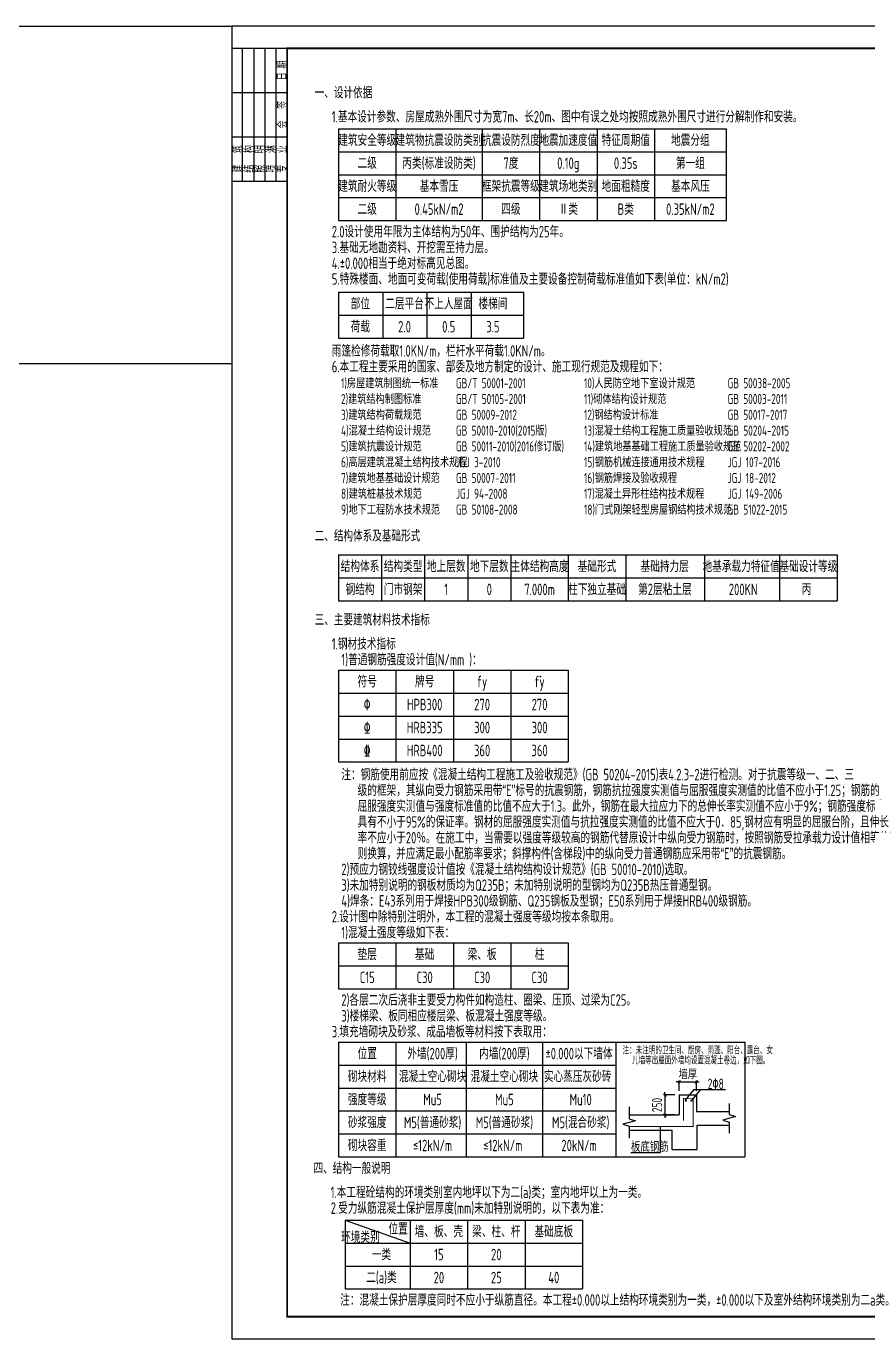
# Model space of a CAD drawing. Extents: x 1129386 to 1651949, y 463500 to 493200.
# Drawn here: x 1175850 to 1194890, y 463500 to 493200 of the extents above; entities that cross this region are included whole.
import ezdxf
from ezdxf.enums import TextEntityAlignment as Align

# ---------------------------------------------------------------- set-up
doc = ezdxf.new("R2010")
doc.units = 0
doc.header["$LTSCALE"] = 1000
doc.header["$MEASUREMENT"] = 0
for name, color, linetype in [('1', 7, 'Continuous'), ('5', 2, 'Continuous'), ('7', 1, 'Continuous'), ('8', 8, 'Continuous')]:
    doc.layers.add(name, color=color, linetype=linetype)
doc.styles.add('HZ', font='tssdeng.shx', dxfattribs={"width": 0.7, "bigfont": 'tssdchn.shx'})
doc.styles.add('TKZ1', font='', dxfattribs={"width": 0.7})
doc.styles.add('TSSD_Dimension', font='Tssdeng.shx', dxfattribs={"width": 0.7, "bigfont": 'tssdchn.shx'})
doc.styles.add('TSSD_NORM', font='Tssdeng.shx', dxfattribs={"width": 0.7, "bigfont": 'tssdchn.shx'})
doc.styles.add('TSSD_Rein', font='tssdeng.shx', dxfattribs={"width": 0.7, "bigfont": 'tssdchn.shx'})
doc.styles.get('TKZ1').set_extended_font_data('SimSun')
doc.dimstyles.new('TSSD_100_100', dxfattribs={"dimtxt": 350, "dimasz": 100, "dimexe": 100, "dimexo": 250, "dimgap": 100, "dimtad": 1, "dimdec": 0, "dimzin": 0, "dimdsep": 46, "dimtxsty": 'TSSD_Dimension', "dimblk": 'ARCHTICK', "dimblk1": 'ARCHTICK', "dimblk2": 'ARCHTICK', "dimcen": 0, "dimdle": 100, "dimclrt": 7, "dimadec": 0, "dimazin": 0, "dimtfac": 1, "dimtdec": 0, "dimtix": 1, "dimtmove": 2, "dimatfit": 3, "dimfxl": 0, "dimtolj": 1, "dimtzin": 0, "dimarcsym": 0})

# ---------------------------------------------------------------- blocks, each defined once
blk = doc.blocks.new('设计依据1')
at = {"layer": '1'}
for p, q in [((81638, 78431), (95138, 78431)), ((81638, 78431), (81638, 75231)), ((83638, 78431), (83638, 75231)), ((86638, 78431), (86638, 75231)), ((88638, 78431), (88638, 75231)), ((90638, 78431), (90638, 75231)), ((92638, 78431), (92638, 75231)), ((95138, 78431), (95138, 75231)), ((81638, 77631), (95138, 77631)), ((81638, 76831), (95138, 76831)), ((81638, 76031), (95138, 76031)), ((81638, 75231), (95138, 75231))]:
    blk.add_line(p, q, dxfattribs=at)
at = {"layer": '1', "style": 'TSSD_NORM', "width": 0.7}
for s, p in [('建筑安全等级', (82638, 78031)), ('建筑物抗震设防类别', (85138, 78031)), ('抗震设防烈度', (87638, 78031)), ('地震加速度值', (89638, 78031)), ('特征周期值', (91638, 78031)), ('地震分组', (93888, 78031)), ('建筑耐火等级', (82638, 76431)), ('基本雪压', (85138, 76431)), ('框架抗震等级', (87638, 76431)), ('建筑场地类别', (89638, 76431)), ('地面粗糙度', (91638, 76431)), ('基本风压', (93888, 76431))]:
    blk.add_text(s, height=400, dxfattribs=at).set_placement(p, align=Align.MIDDLE_CENTER)
blk = doc.blocks.new('基础形式表格')
at = {"layer": '1'}
for p, q in [((82640, 66533), (91997, 66533)), ((82640, 66533), (82640, 64933)), ((84640, 66533), (84640, 64933)), ((87387, 66533), (87387, 64933)), ((89997, 66533), (89997, 64933)), ((91997, 66533), (91997, 64933)), ((82640, 65733), (91997, 65733)), ((82640, 64933), (91997, 64933))]:
    blk.add_line(p, q, dxfattribs=at)
at = {"layer": '1', "style": 'TSSD_NORM', "width": 0.7}
for s, p in [('基础形式', (83640, 66133)), ('基础持力层', (85995, 66133)), ('地基承载力特征值', (88657, 66133)), ('基础设计等级', (90997, 66133))]:
    blk.add_text(s, height=400, dxfattribs=at).set_placement(p, align=Align.MIDDLE_CENTER)
blk = doc.blocks.new('钢筋表格')
at = {"layer": '1'}
for p, q in [((83462, 61712), (91462, 61712)), ((83462, 61712), (83462, 58512)), ((85462, 61712), (85462, 58512)), ((87462, 61712), (87462, 58512)), ((89462, 61712), (89462, 58512)), ((91462, 61712), (91462, 58512)), ((90497, 61496), (90476, 61454)), ((83462, 60912), (91462, 60912)), ((83462, 60112), (91462, 60112)), ((83462, 59312), (91462, 59312)), ((83462, 58512), (91462, 58512))]:
    blk.add_line(p, q, dxfattribs=at)
blk.add_circle((90491, 61498), 6.52, dxfattribs=at)
at = {"layer": '1', "style": 'TSSD_NORM', "width": 0.7}
for s, p in [('符号', (84462, 61312)), ('牌号', (86462, 61312)), ('fy', (88462, 61312)), ('fy', (90462, 61312)), ('\x82', (84462, 60512)), ('HPB300', (86462, 60512)), ('270', (88462, 60512)), ('270', (90462, 60512)), ('\x83', (84462, 59712)), ('HRB335', (86462, 59712)), ('300', (88462, 59712)), ('300', (90462, 59712)), ('\x84', (84462, 58912)), ('HRB400', (86462, 58912)), ('360', (88462, 58912)), ('360', (90462, 58912))]:
    blk.add_text(s, height=400, dxfattribs=at).set_placement(p, align=Align.MIDDLE_CENTER)
blk = doc.blocks.new('默认混凝土等级')
at = {"layer": '1'}
for p, q in [((82640, 54026), (90640, 54026)), ((82640, 54026), (82640, 52426)), ((84640, 54026), (84640, 52426)), ((86640, 54026), (86640, 52426)), ((88640, 54026), (88640, 52426)), ((90640, 54026), (90640, 52426)), ((82640, 53226), (90640, 53226)), ((82640, 52426), (90640, 52426))]:
    blk.add_line(p, q, dxfattribs=at)
at = {"layer": '1', "style": 'TSSD_NORM', "width": 0.7}
for s, p in [('垫层', (83640, 53626)), ('基础', (85640, 53626)), ('梁、板', (87640, 53626)), ('柱', (89640, 53626))]:
    blk.add_text(s, height=400, dxfattribs=at).set_placement(p, align=Align.MIDDLE_CENTER)
blk = doc.blocks.new('_ArchTick')
at = {"color": 0, "linetype": 'ByBlock', "const_width": 0.4}
blk.add_lwpolyline([(-0.5, -0.5), (0.5, 0.5)], dxfattribs=at)
blk = doc.blocks.new('*D42')
at = {"layer": '1', "color": 3, "lineweight": -2}
for p, q in [((104051, 55144), (103951, 55144)), ((104051, 54841), (104051, 55194)), ((104051, 55144), (104649, 55144)), ((104649, 54841), (104649, 55194)), ((104649, 55144), (104749, 55144))]:
    blk.add_line(p, q, dxfattribs=at)
at = {"layer": 'Defpoints', "color": 0}
for p in [(104649, 55144), (104051, 54691), (104649, 54691)]:
    blk.add_point(p, dxfattribs=at)
at = {"layer": '1', "color": 3, "lineweight": -2, "xscale": 100, "yscale": 100, "zscale": 100}
blk.add_blockref('_ArchTick', (104051, 55144), dxfattribs=at)
at = {"layer": '1', "color": 3, "lineweight": -2, "xscale": 100, "yscale": 100, "zscale": 100, "rotation": 180}
blk.add_blockref('_ArchTick', (104649, 55144), dxfattribs=at)
at = {"layer": '1', "color": 7, "insert": (104350, 55419), "char_height": 350, "attachment_point": 5, "style": 'TSSD_Dimension'}
blk.add_mtext('\\A1;墙厚', dxfattribs=at)
blk = doc.blocks.new('*D43')
at = {"layer": '1', "color": 3, "lineweight": -2}
for p, q in [((103901, 54691), (103506, 54691)), ((103556, 54691), (103556, 54791)), ((103556, 54691), (103556, 53995)), ((103901, 53995), (103506, 53995)), ((103556, 53995), (103556, 53895))]:
    blk.add_line(p, q, dxfattribs=at)
at = {"layer": 'Defpoints', "color": 0}
for p in [(104051, 54691), (103556, 53995), (104051, 53995)]:
    blk.add_point(p, dxfattribs=at)
at = {"layer": '1', "color": 3, "lineweight": -2, "xscale": 100, "yscale": 100, "zscale": 100}
for p, rotation in [((103556, 54691), 270), ((103556, 53995), 90)]:
    blk.add_blockref('_ArchTick', p, dxfattribs=dict(at, rotation=rotation))
at = {"layer": '1', "color": 7, "insert": (103281, 54343), "char_height": 350, "attachment_point": 5, "rotation": 90, "style": 'TSSD_Dimension'}
blk.add_mtext('\\A1;250', dxfattribs=at)
blk = doc.blocks.new('结构体系表格')
at = {"layer": '1'}
for p, q in [((82640, 70480), (90640, 70480)), ((82640, 70480), (82640, 68880)), ((84140, 70480), (84140, 68880)), ((85640, 70480), (85640, 68880)), ((87140, 70480), (87140, 68880)), ((88640, 70480), (88640, 68880)), ((90640, 70480), (90640, 68880)), ((82640, 69680), (90640, 69680)), ((82640, 68880), (90640, 68880))]:
    blk.add_line(p, q, dxfattribs=at)
at = {"layer": '1', "style": 'TSSD_NORM', "width": 0.7}
for s, p in [('结构体系', (83390, 70080)), ('结构类型', (84890, 70080)), ('地上层数', (86390, 70080)), ('地下层数', (87890, 70080)), ('主体结构高度', (89640, 70080))]:
    blk.add_text(s, height=400, dxfattribs=at).set_placement(p, align=Align.MIDDLE_CENTER)
blk = doc.blocks.new('保护层厚度')
at = {"layer": '1'}
for p, q in [((102374, 84218), (110640, 84218)), ((102374, 84218), (102374, 81818)), ((102374, 84218), (104640, 83418)), ((104640, 84218), (104640, 81818)), ((106640, 84218), (106640, 81818)), ((108640, 84218), (108640, 81818)), ((110640, 84218), (110640, 81818)), ((102374, 83418), (110640, 83418)), ((102374, 82618), (110640, 82618)), ((102374, 81818), (110640, 81818))]:
    blk.add_line(p, q, dxfattribs=at)
at = {"layer": '1', "style": 'TSSD_NORM', "width": 0.7}
for s, p in [('位置', (104221, 83911)), ('环境类别', (102909, 83619)), ('墙、板、壳', (105640, 83818)), ('梁、柱、杆', (107640, 83818)), ('基础底板', (109640, 83818)), ('一类', (103640, 83018)), ('15', (105640, 83018)), ('20', (107640, 83018)), ('二(a)类', (103640, 82218)), ('20', (105640, 82218)), ('25', (107640, 82218)), ('40', (109640, 82218))]:
    blk.add_text(s, height=400, dxfattribs=at).set_placement(p, align=Align.MIDDLE_CENTER)
blk = doc.blocks.new('重要部位混凝土卷边')
at = {"layer": '1'}
for p, q in [((104263.1, 54493.5), (104573.9, 54881.2)), ((104488.3, 54493.5), (104799.1, 54881.2)), ((104573.9, 54881.2), (105660.7, 54881.2)), ((104050.8, 54690.8), (104649.4, 54690.8)), ((104050.8, 54690.8), (104050.8, 53995)), ((104649.4, 54690.8), (104649.4, 54117)), ((102307, 53995), (104050.8, 53995)), ((104649.4, 54117), (105795.5, 54117)), ((102307, 53471.6), (103810.4, 53471.6)), ((103394.5, 52690.1), (103394.5, 53594.7)), ((103810.4, 52795.3), (103810.4, 53471.6)), ((104673.1, 52795.3), (104673.1, 53642.3)), ((104673.1, 53642.3), (105795.5, 53642.3)), ((102372.5, 52690.1), (103394.5, 52690.1)), ((103810.4, 52795.3), (104673.1, 52795.3))]:
    blk.add_line(p, q, dxfattribs=at)
for points in [[(105795.5, 54397), (105795.5, 54009.6), (106015.5, 53939.6), (105575.5, 53819.6), (105795.5, 53749.6), (105795.5, 53362.3)], [(102307, 54275), (102307, 53863.3), (102527, 53793.3), (102087, 53673.3), (102307, 53603.3), (102307, 53191.6)]]:
    blk.add_lwpolyline(points, dxfattribs=at)
at = {"layer": '7', "const_width": 30}
for points in [[(104199.3, 53791.7), (104199.3, 54576.7), (104539, 54576.7), (104539, 53575.4)], [(102307, 53594.7), (104539, 53594.7)]]:
    blk.add_lwpolyline(points, dxfattribs=at)
for points in [[(104263.1, 54493.5, 1.3014001), (104301.5, 54493.5, 1.3014001)], [(104451.5, 54493.5, 1.3014001), (104489.9, 54493.5, 1.3014001)]]:
    blk.add_lwpolyline(points, format="xyb", close=True, dxfattribs=at)
at = {"layer": '1', "style": 'TSSD_Rein', "width": 0.7}
for s, p in [('2\x828', (105043, 54899.2)), ('板底钢筋', (102371.4, 52710.3))]:
    blk.add_text(s, height=360.38, dxfattribs=at).set_placement(p)
at = {"layer": '1'}
dim = blk.add_linear_dim(base=(104649.4, 55144.3), p1=(104050.8, 54690.8), p2=(104649.4, 54690.8), text='墙厚', dimstyle='TSSD_100_100', dxfattribs=at)
dim.commit()
dim.dimension.update_dxf_attribs({"geometry": '*D42', "text_midpoint": (104350.1, 55419.3)})
dim = blk.add_linear_dim(base=(103556.5, 53995), p1=(104050.8, 54690.8), p2=(104050.8, 53995), angle=90, text='250', dimstyle='TSSD_100_100', dxfattribs=at)
dim.commit()
dim.dimension.update_dxf_attribs({"geometry": '*D43', "text_midpoint": (103281.5, 54342.9)})

msp = doc.modelspace()

# ---------------------------------------------------------------- linework, layer by layer
msp.add_line((1180504.1, 489695.3), (1181754.1, 489695.3))
at = {"layer": '1', "ltscale": 8}
for p, q in [((1181754.1, 492700), (1180504.1, 492700)), ((1180746.1, 489695.3), (1180746.1, 492700)), ((1181004.1, 489695.3), (1181004.1, 492700)), ((1181254.1, 489695.3), (1181254.1, 492700)), ((1181504.1, 489695.3), (1181504.1, 492700)), ((1180504.1, 491702.2), (1181754.1, 491702.2)), ((1180504.1, 490699.9), (1181754.1, 490699.9))]:
    msp.add_line(p, q, dxfattribs=at)
at = {"layer": '1'}
for p, q in [((1182914.8, 487180.7), (1187097.8, 487180.7)), ((1182914.8, 487180.7), (1182914.8, 486140.7)), ((1183914.8, 487180.7), (1183914.8, 486140.7)), ((1183914.8, 487180.7), (1183914.8, 486140.7)), ((1184914.8, 487180.7), (1184914.8, 486140.7)), ((1185914.8, 487180.7), (1185914.8, 486140.7)), ((1187097.8, 487180.7), (1187097.8, 486140.7)), ((1182914.8, 486660.7), (1187097.8, 486660.7)), ((1182914.8, 486140.7), (1187097.8, 486140.7)), ((1182914.8, 470214.1), (1192112.3, 470214.1)), ((1182914.8, 470214.1), (1182914.8, 467614.1)), ((1184214.8, 470214.1), (1184214.8, 467614.1)), ((1185803.5, 470214.1), (1185803.5, 467614.1)), ((1187529.8, 470214.1), (1187529.8, 467614.1)), ((1189187.3, 470214.1), (1189187.3, 467614.1)), ((1192112.3, 470214.1), (1192112.3, 467614.1)), ((1182914.8, 469694.1), (1189187.3, 469694.1)), ((1182914.8, 469174.1), (1189187.3, 469174.1)), ((1182914.8, 468654.1), (1189187.3, 468654.1)), ((1182914.8, 468134.1), (1189187.3, 468134.1)), ((1182914.8, 467614.1), (1192112.3, 467614.1))]:
    msp.add_line(p, q, dxfattribs=at)
at = {"layer": '1', "color": 8}
msp.add_lwpolyline([(1171435.5, 493200), (1180504.1, 493200), (1180504.1, 485558.9), (1171435.5, 485558.9)], close=True, dxfattribs=at)
at = {"layer": '1', "ltscale": 0.5}
msp.add_lwpolyline([(1180504.1, 463500.1), (1222554, 463500.1), (1222554, 493200), (1180504.1, 493200)], close=True, dxfattribs=at)
at = {"layer": '8', "ltscale": 0.5, "const_width": 40}
msp.add_lwpolyline([(1181754.1, 464000.1), (1222054, 464000.1), (1222054, 492700), (1181754.1, 492700)], close=True, dxfattribs=at)

# ---------------------------------------------------------------- block references
at = {"layer": '1', "xscale": 0.6499999985098839, "yscale": 0.6499999985098839, "zscale": 0.6499999985098839}
for name, p in [('设计依据1', (1129850.1, 439901.2)), ('结构体系表格', (1129198.5, 435424.5)), ('基础形式表格', (1134398.5, 437989.7)), ('钢筋表格', (1128664.5, 438518.6)), ('默认混凝土等级', (1129198.5, 437339.7)), ('重要部位混凝土卷边', (1122990.9, 433466.9)), ('保护层厚度', (1116520.5, 411444.3))]:
    msp.add_blockref(name, p, dxfattribs=at)

# ---------------------------------------------------------------- texts
at = {"layer": '1', "ltscale": 8, "style": 'HZ', "width": 0.7}
for s, height, p in [('日 期', 200, (1181629.1, 492201.1)), ('会   签', 200, (1181629.1, 491201.1)), ('建   筑', 193.6, (1180616.5, 490197.6)), ('结   构', 200, (1180879.1, 490197.6)), ('照   明', 200, (1181129.1, 490197.6)), ('喷   淋', 200, (1181379.1, 490197.6)), ('专   业', 200, (1181629.1, 490197.6))]:
    msp.add_text(s, height=height, rotation=90, dxfattribs=at).set_placement(p, align=Align.MIDDLE)
at = {"layer": '1', "style": 'TSSD_Rein', "width": 0.7}
for s, height, p in [('1.基本设计参数、房屋成熟外围尺寸为宽7m、长20m、图中有误之处均按照成熟外围尺寸进行分解制作和安装。', 260, (1182763, 491021.9)), ('2.0设计使用年限为主体结构为50年、围护结构为25年。', 260, (1182763, 488421.9)), ('3.基础无地勘资料、开挖需至持力层。', 260, (1182763, 488064.4)), ('4.%%P0.000相当于绝对标高见总图。', 260, (1182763, 487706.9)), ('5.特殊楼面、地面可变荷载(使用荷载)标准值及主要设备控制荷载标准值如下表(单位：kN/m2)', 260, (1182763, 487349.4)), ('雨篷检修荷载取1.0KN/m，栏杆水平荷载1.0KN/m。', 260, (1182763, 485724.4)), ('6.本工程主要采用的国家、部委及地方制定的设计、施工现行规范及规程如下：', 260, (1182763, 485366.9)), ('1)房屋建筑制图统一标准', 227.5, (1182972.8, 485009.4)), ('GB/T 50001-2001', 227.5, (1185572.8, 485009.4)), ('10)人民防空地下室设计规范', 227.5, (1188469.5, 485009.4)), ('GB 50038-2005', 227.5, (1191719.5, 485009.4)), ('2)建筑结构制图标准', 227.5, (1182972.8, 484651.9)), ('GB/T 50105-2001', 227.5, (1185572.8, 484651.9)), ('11)砌体结构设计规范', 227.5, (1188469.5, 484651.9)), ('GB 50003-2011', 227.5, (1191719.5, 484651.9)), ('3)建筑结构荷载规范', 227.5, (1182972.8, 484294.4)), ('GB 50009-2012', 227.5, (1185572.8, 484294.4)), ('12)钢结构设计标准', 227.5, (1188469.5, 484294.4)), ('GB 50017-2017', 227.5, (1191719.5, 484294.4)), ('4)混凝土结构设计规范', 227.5, (1182972.8, 483936.9)), ('GB 50010-2010(2015版)', 227.5, (1185572.8, 483936.9)), ('13)混凝土结构工程施工质量验收规范', 227.5, (1188469.5, 483936.9)), ('GB 50204-2015', 227.5, (1191719.5, 483936.9)), ('5)建筑抗震设计规范', 227.5, (1182972.8, 483579.4)), ('GB 50011-2010(2016修订版)', 227.5, (1185572.8, 483579.4)), ('14)建筑地基基础工程施工质量验收规范', 227.5, (1188469.5, 483579.4)), ('GB 50202-2002', 227.5, (1191719.5, 483579.4)), ('6)高层建筑混凝土结构技术规程', 227.5, (1182972.8, 483221.9)), ('JGJ 3-2010', 227.5, (1185572.8, 483221.9)), ('15)钢筋机械连接通用技术规程', 227.5, (1188469.5, 483221.9)), ('JGJ 107-2016', 227.5, (1191719.5, 483221.9)), ('7)建筑地基基础设计规范', 227.5, (1182972.8, 482864.4)), ('GB 50007-2011', 227.5, (1185572.8, 482864.4)), ('16)钢筋焊接及验收规程', 227.5, (1188469.5, 482864.4)), ('JGJ 18-2012', 227.5, (1191719.5, 482864.4)), ('8)建筑桩基技术规范', 227.5, (1182972.8, 482506.9)), ('JGJ 94-2008', 227.5, (1185572.8, 482506.9)), ('17)混凝土异形柱结构技术规程', 227.5, (1188469.5, 482506.9)), ('JGJ 149-2006', 227.5, (1191719.5, 482506.9)), ('9)地下工程防水技术规范', 227.5, (1182972.8, 482149.4)), ('GB 50108-2008', 227.5, (1185572.8, 482149.4)), ('18)门式刚架轻型房屋钢结构技术规范', 227.5, (1188469.5, 482149.4)), ('GB 51022-2015', 227.5, (1191719.5, 482149.4)), ('1.钢材技术指标', 260, (1182763, 479094.4)), ('1)普通钢筋强度设计值(N/mm )：', 260, (1182979.1, 478736.9)), ('注：钢筋使用前应按《混凝土结构工程施工及验收规范》(GB 50204-2015)表4.2.3-2进行检测。对于抗震等级一、二、三', 260, (1182979.1, 476136.9)), ('级的框架，其纵向受力钢筋采用带“E”标号的抗震钢筋，钢筋抗拉强度实测值与屈服强度实测值的比值不应小于1.25；钢筋的', 260, (1183347.2, 475779.4)), ('屈服强度实测值与强度标准值的比值不应大于1.3。此外，钢筋在最大拉应力下的总伸长率实测值不应小于9%%%；钢筋强度标准值', 260, (1183347.2, 475421.9)), ('具有不小于95%%%的保证率。钢材的屈服强度实测值与抗拉强度实测值的比值不应大于0．85,钢材应有明显的屈服台阶，且伸长', 260, (1183347.2, 475064.4)), ('率不应小于20％。在施工中，当需要以强度等级较高的钢筋代替原设计中纵向受力钢筋时，按照钢筋受拉承载力设计值相等的原', 260, (1183347.2, 474706.9)), ('则换算，并应满足最小配筋率要求；斜撑构件(含梯段)中的纵向受力普通钢筋应采用带“E”的抗震钢筋。', 260, (1183347.2, 474349.4)), ('2)预应力钢铰线强度设计值按《混凝土结构结构设计规范》(GB 50010-2010)选取。', 260, (1182979.1, 473991.9)), ('3)未加特别说明的钢板材质均为Q235B；未加特别说明的型钢均为Q235B热压普通型钢。', 260, (1182979.1, 473634.4)), ('4)焊条：E43系列用于焊接HPB300级钢筋、Q235钢板及型钢；E50系列用于焊接HRB400级钢筋。', 260, (1182979.1, 473276.9)), ('2.设计图中除特别注明外，本工程的混凝土强度等级均按本条取用。', 260, (1182763, 472919.4)), ('1)混凝土强度等级如下表：', 260, (1182979.1, 472561.9)), ('2)各层二次后浇非主要受力构件如构造柱、圈梁、压顶、过梁为C25。', 260, (1182979.1, 471034.4)), ('3)楼梯梁、板同相应楼层梁、板混凝土强度等级。', 260, (1182979.1, 470676.9)), ('3.填充墙砌块及砂浆、成品墙板等材料按下表取用：', 260, (1182763, 470319.4)), ('1.本工程砼结构的环境类别室内地坪以下为二(a)类；室内地坪以上为一类。 ', 260, (1182737.6, 466684.1)), ('2.受力纵筋混凝土保护层厚度(mm)未加特别说明的，以下表为准：', 260, (1182737.6, 466326.6)), ('注：混凝土保护层厚度同时不应小于纵筋直径。本工程%%P0.000以上结构环境类别为一类，%%P0.000以下及室外结构环境类别为二a类。', 260, (1182952.1, 464246.6))]:
    msp.add_text(s, height=height, dxfattribs=at).set_placement(p)
at = {"layer": '1', "width": 0.7}
for s, style, p in [('二级', 'TSSD_NORM', (1183564.8, 490101.2)), ('丙类(标准设防类)', 'TSSD_NORM', (1185189.8, 490101.2)), ('7度', 'TSSD_NORM', (1186814.8, 490101.2)), ('0.10g', 'TSSD_NORM', (1188114.8, 490101.2)), ('0.35s', 'TSSD_NORM', (1189414.8, 490101.2)), ('第一组', 'TSSD_NORM', (1190877.3, 490101.2)), ('二级', 'TSSD_NORM', (1183564.8, 489061.2)), ('0.45kN/m2', 'TSSD_NORM', (1185189.8, 489061.2)), ('四级', 'TSSD_NORM', (1186814.8, 489061.2)), ('Ⅱ类', 'TSSD_NORM', (1188114.8, 489061.2)), ('B类', 'TSSD_NORM', (1189414.8, 489061.2)), ('0.35kN/m2', 'TSSD_NORM', (1190877.3, 489061.2)), ('部位', 'TSSD_Rein', (1183409.2, 486920.7)), ('二层平台', 'TSSD_Rein', (1184409.2, 486920.7)), ('不上人屋面', 'TSSD_Rein', (1185409.2, 486920.7)), ('楼梯间', 'TSSD_Rein', (1186409.2, 486920.7)), ('荷载', 'TSSD_Rein', (1183409.2, 486400.7)), ('2.0', 'TSSD_Rein', (1184409.2, 486400.7)), ('0.5', 'TSSD_Rein', (1185409.2, 486400.7)), ('3.5', 'TSSD_Rein', (1186409.2, 486400.7)), ('0', 'TSSD_NORM', (1186327.3, 480456.4)), ('第2层粘土层', 'TSSD_NORM', (1190300.5, 480456.4)), ('200KN', 'TSSD_NORM', (1192071.3, 480456.4)), ('丙', 'TSSD_NORM', (1193503.7, 480456.4)), ('C15', 'TSSD_NORM', (1183564.8, 471676.6)), ('C30', 'TSSD_NORM', (1184864.8, 471676.6)), ('C30', 'TSSD_NORM', (1186164.8, 471676.6)), ('C30', 'TSSD_NORM', (1187464.8, 471676.6)), ('位置', 'TSSD_NORM', (1183564.8, 469954.1)), ('外墙(200厚)', 'TSSD_NORM', (1185043.5, 469954.1)), ('内墙(200厚)', 'TSSD_NORM', (1186668.5, 469954.1)), ('%%P0.000以下墙体', 'TSSD_NORM', (1188358.5, 469954.1)), ('砌块材料', 'TSSD_NORM', (1183564.8, 469434.1)), ('强度等级', 'TSSD_NORM', (1183564.8, 468914.1)), ('砂浆强度', 'TSSD_NORM', (1183564.8, 468394.1)), ('砌块容重', 'TSSD_NORM', (1183564.8, 467874.1))]:
    msp.add_text(s, height=260, dxfattribs=dict(at, style=style)).set_placement(p, align=Align.MIDDLE_CENTER)
at = {"layer": '1', "style": 'TSSD_NORM', "width": 0.7}
for s, p in [('注：未注明的卫生间、厨房、雨蓬、阳台、露台、女', (1189343.8, 470020.6)), ('儿墙等出屋面外墙均设置混凝土卷边，如下图。', (1189558.4, 469793.1))]:
    msp.add_text(s, height=162.5, dxfattribs=at).set_placement(p, align=Align.MIDDLE_LEFT)
at = {"layer": '5', "style": 'TKZ1', "width": 0.7}
for s, p in [('一、设计依据', (1182375.8, 491591.9)), ('二、结构体系及基础形式', (1182375.8, 481564.5)), ('三、主要建筑材料技术指标', (1182375.8, 479664.4)), ('四、结构一般说明', (1182350.4, 467254.2))]:
    msp.add_text(s, height=227.5, dxfattribs=at).set_placement(p)
at = {"layer": '7', "style": 'TSSD_NORM', "width": 0.7}
for s, p in [('钢结构', (1183402.3, 480456.4)), ('门市钢架', (1184377.3, 480456.4)), ('1', (1185352.3, 480456.4)), ('7.000m', (1187464.8, 480456.4)), ('柱下独立基础', (1188764.8, 480456.4)), ('混凝土空心砌块', (1185043.5, 469434.1)), ('混凝土空心砌块', (1186668.5, 469434.1)), ('实心蒸压灰砂砖', (1188326, 469434.1)), ('Mu5', (1185043.5, 468914.1)), ('Mu5', (1186668.5, 468914.1)), ('Mu10', (1188394.8, 468914.1)), ('M5(普通砂浆)', (1185043.5, 468394.1)), ('M5(普通砂浆)', (1186668.5, 468394.1)), ('M5(混合砂浆)', (1188394.8, 468394.1)), ('≤12kN/m', (1185043.5, 467874.1)), ('≤12kN/m', (1186632.2, 467874.1)), ('20kN/m', (1188358.5, 467874.1))]:
    msp.add_text(s, height=260, dxfattribs=at).set_placement(p, align=Align.MIDDLE_CENTER)

doc.saveas('drawing.dxf')
